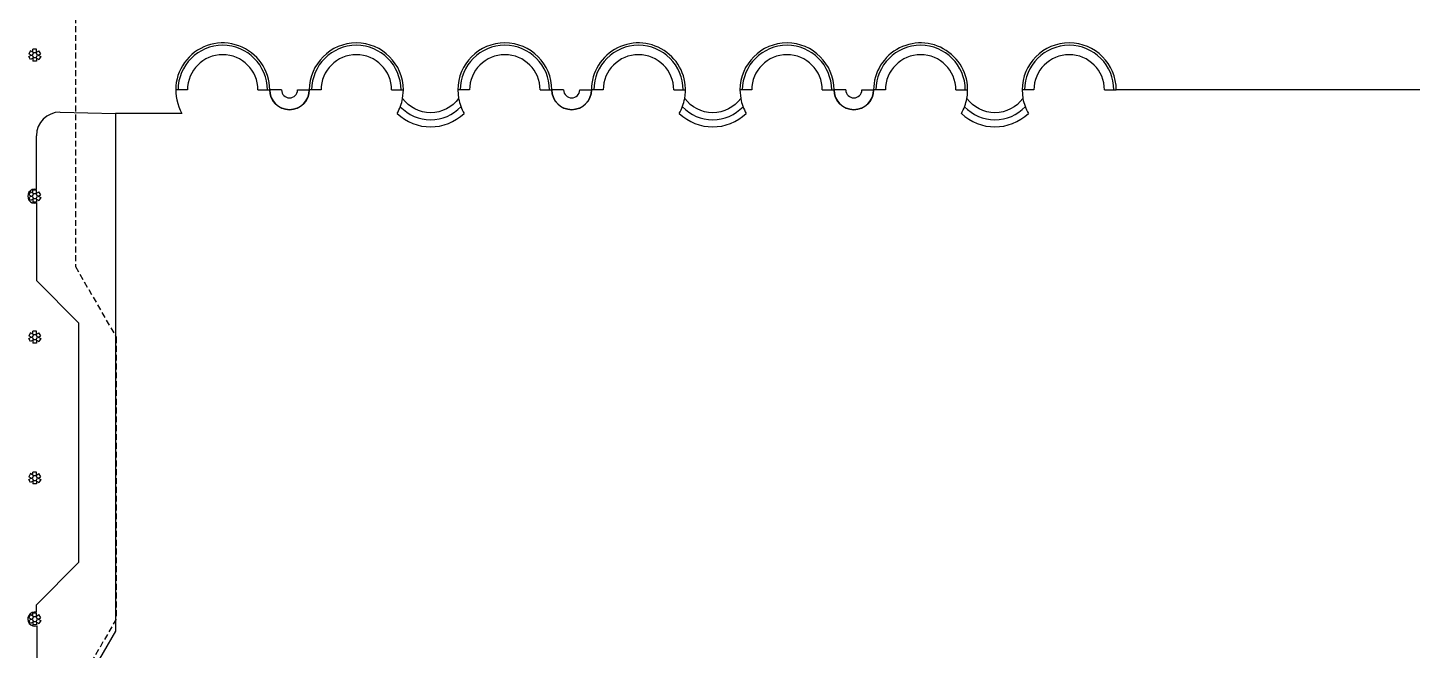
# Model space of a CAD drawing. Header units: millimetres. Extents: x 2801 to 3319, y 1187 to 1422.
# Drawn here: x 3040.8 to 3099.7, y 1283.6 to 1310.1 of the extents above; entities that cross this region are included whole.
import ezdxf

# ---------------------------------------------------------------- set-up
doc = ezdxf.new("R2010")
doc.units = ezdxf.units.MM
doc.linetypes.add('HIDDEN', pattern=[0.375, 0.25, -0.125])
for name, color, linetype in [('ar-banco-v', 1, 'Continuous'), ('AR-ESTMA-C', 3, 'Continuous'), ('AR-PIS', 1, 'Continuous'), ('AR-PISO', 1, 'Continuous'), ('AR-PISO-V', 1, 'Continuous'), ('AR-PROJ', 1, 'HIDDEN')]:
    doc.layers.add(name, color=color, linetype=linetype)

# ---------------------------------------------------------------- blocks, each defined once
blk = doc.blocks.new('pilar15')
at = {"layer": 'AR-ESTMA-C'}
for p, q in [((-0.179, 0.19), (-0.254, 0.06)), ((-0.15, 0), (-0.254, 0.06)), ((-0.254, -0.06), (-0.15, 0)), ((-0.075, 0.13), (-0.179, 0.19)), ((-0.15, 0), (-0.115, 0)), ((0.075, 0.25), (-0.075, 0.25)), ((-0.075, 0.13), (-0.075, 0.25)), ((-0.075, 0.13), (-0.058, 0.1)), ((0.075, 0.13), (0.058, 0.1)), ((0.075, 0.13), (0.075, 0.25)), ((0.075, 0.13), (0.179, 0.19)), ((0.15, 0), (0.115, 0)), ((0.15, 0), (0.254, 0.06)), ((0.15, 0), (0.254, -0.06)), ((0.254, 0.06), (0.179, 0.19)), ((-0.179, -0.19), (-0.254, -0.06)), ((-0.075, -0.13), (-0.179, -0.19)), ((-0.075, -0.13), (-0.058, -0.1)), ((-0.075, -0.13), (-0.075, -0.25)), ((0.075, -0.25), (-0.075, -0.25)), ((0.075, -0.13), (0.058, -0.1)), ((0.075, -0.13), (0.179, -0.19)), ((0.075, -0.13), (0.075, -0.25)), ((0.254, -0.06), (0.179, -0.19))]:
    blk.add_line(p, q, dxfattribs=at)
blk.add_lwpolyline([(0.058, 0.1), (-0.058, 0.1), (-0.115, 0), (-0.058, -0.1), (0.058, -0.1), (0.115, 0)], close=True, dxfattribs=at)

msp = doc.modelspace()

# ---------------------------------------------------------------- linework, layer by layer
at = {"layer": 'ar-banco-v'}
for p, q in [((3047.558, 1307.45), (3047.058, 1307.45)), ((3047.558, 1307.45), (3047.158, 1307.45)), ((3050.558, 1307.45), (3050.958, 1307.45)), ((3050.958, 1307.45), (3051.058, 1307.45)), ((3051.558, 1307.45), (3051.058, 1307.45)), ((3051.558, 1307.45), (3051.058, 1307.45)), ((3052.241, 1307.45), (3052.741, 1307.45)), ((3053.241, 1307.45), (3052.741, 1307.45)), ((3056.241, 1307.45), (3056.641, 1307.45)), ((3056.641, 1307.45), (3056.741, 1307.45)), ((3059.558, 1307.45), (3059.058, 1307.45)), ((3059.558, 1307.45), (3059.158, 1307.45)), ((3062.558, 1307.45), (3062.958, 1307.45)), ((3062.958, 1307.45), (3063.058, 1307.45)), ((3063.558, 1307.45), (3063.058, 1307.45)), ((3063.558, 1307.45), (3063.058, 1307.45)), ((3064.241, 1307.45), (3064.741, 1307.45)), ((3065.241, 1307.45), (3064.741, 1307.45)), ((3065.241, 1307.45), (3064.841, 1307.45)), ((3068.241, 1307.45), (3068.641, 1307.45)), ((3068.641, 1307.45), (3068.741, 1307.45)), ((3071.558, 1307.45), (3071.058, 1307.45)), ((3071.558, 1307.45), (3071.158, 1307.45)), ((3074.558, 1307.45), (3074.958, 1307.45)), ((3074.958, 1307.45), (3075.058, 1307.45)), ((3075.558, 1307.45), (3075.058, 1307.45)), ((3075.558, 1307.45), (3075.058, 1307.45)), ((3076.241, 1307.45), (3076.741, 1307.45)), ((3077.241, 1307.45), (3076.741, 1307.45)), ((3077.241, 1307.45), (3076.841, 1307.45)), ((3080.241, 1307.45), (3080.641, 1307.45)), ((3080.641, 1307.45), (3080.741, 1307.45)), ((3083.561, 1307.449), (3083.061, 1307.449)), ((3083.561, 1307.449), (3083.161, 1307.449)), ((3086.561, 1307.45), (3086.961, 1307.45)), ((3086.961, 1307.45), (3087.063, 1307.45))]:
    msp.add_line(p, q, dxfattribs=at)
for centre, radius, start, end in [((3049.058, 1307.45), 1.9, 0, 180), ((3054.741, 1307.45), 1.9, 0, 180), ((3061.058, 1307.45), 1.9, 0, 180), ((3066.741, 1307.45), 1.9, 0, 180), ((3073.058, 1307.45), 1.9, 0, 180), ((3078.741, 1307.45), 1.9, 0, 180), ((3085.061, 1307.449), 1.9, 0.0329, 180), ((3049.058, 1307.45), 1.5, 0, 180), ((3054.741, 1307.45), 1.5, 0, 180), ((3061.058, 1307.45), 1.5, 0, 180), ((3066.741, 1307.45), 1.5, 0, 180), ((3073.058, 1307.45), 1.5, 0, 180), ((3078.741, 1307.45), 1.5, 0, 180), ((3085.061, 1307.449), 1.5, 0.04168, 180), ((3051.9, 1307.45), 0.841, 180, 0), ((3051.9, 1307.45), 0.341, 180, 0), ((3063.9, 1307.45), 0.841, 180, 0), ((3063.9, 1307.45), 0.341, 180, 0), ((3075.9, 1307.45), 0.841, 180, 0), ((3075.9, 1307.45), 0.341, 180, 0)]:
    msp.add_arc(centre, radius, start, end, dxfattribs=at)
at = {"layer": 'AR-PIS'}
msp.add_line((3042.15, 1306.504), (3044.496, 1306.45), dxfattribs=at)
msp.add_lwpolyline([(3111.517, 1282.491), (3111.517, 1305.45, 0.414214), (3109.517, 1307.45), (3087.063, 1307.45, 0.999727), (3083.059, 1307.449), (3083.091, 1307.09, -0.513087), (3080.709, 1307.09, 1.094888), (3076.741, 1307.45, -1), (3075.058, 1307.45, 1), (3071.058, 1307.45), (3071.091, 1307.09, -0.513087), (3068.709, 1307.09, 1.094888), (3064.741, 1307.45, -1), (3063.058, 1307.45, 1), (3059.058, 1307.45), (3059.091, 1307.09, -0.513087), (3056.709, 1307.09), (3056.741, 1307.45, 1), (3052.741, 1307.45, -1), (3051.058, 1307.45, 1.303225), (3047.326, 1306.45), (3044.496, 1306.45), (3044.496, 1284.417), (3042.922, 1281.69)], format="xyb", dxfattribs=at)
at = {"layer": 'AR-PISO'}
for centre, radius, start, end in [((3054.741, 1307.45), 2, 330, 349.62623), ((3061.058, 1307.45), 2, 190.37377, 210), ((3066.741, 1307.45), 2, 330, 349.62623), ((3073.058, 1307.45), 2, 190.37377, 210), ((3078.741, 1307.45), 2, 330, 349.62623), ((3085.058, 1307.45), 2, 190.37377, 210), ((3057.9, 1307.945), 2.066, 226.34557, 313.65443), ((3057.9, 1307.945), 1.766, 223.10956, 316.89044), ((3069.9, 1307.945), 2.066, 226.34557, 313.65443), ((3069.9, 1307.945), 1.766, 223.10956, 316.89044), ((3081.9, 1307.945), 2.066, 226.34557, 313.65443), ((3081.9, 1307.945), 1.766, 223.10956, 316.89044)]:
    msp.add_arc(centre, radius, start, end, dxfattribs=at)
at = {"layer": 'AR-PISO-V'}
for p, q in [((3041.131, 1303.22), (3041.131, 1305.504)), ((3041.131, 1302.639), (3041.131, 1299.337)), ((3041.131, 1299.337), (3042.931, 1297.537)), ((3042.931, 1297.537), (3042.931, 1287.337)), ((3041.131, 1285.537), (3042.931, 1287.337)), ((3041.131, 1285.221), (3041.131, 1285.537)), ((3041.163, 1279.21), (3041.163, 1284.646))]:
    msp.add_line(p, q, dxfattribs=at)
for centre, radius, start, end in [((3042.131, 1305.504), 1, 90, 180), ((3041.063, 1302.929), 0.298, 76.83149, 283.1685), ((3041.063, 1284.929), 0.3, 76.91029, 289.47122)]:
    msp.add_arc(centre, radius, start, end, dxfattribs=at)
at = {"layer": 'AR-PROJ'}
for p, q in [((3042.795, 1323.287), (3042.795, 1299.929)), ((3042.795, 1299.929), (3044.527, 1296.929)), ((3044.527, 1296.929), (3044.527, 1284.929)), ((3044.527, 1284.929), (3042.795, 1281.929))]:
    msp.add_line(p, q, dxfattribs=at)

# ---------------------------------------------------------------- block references
at = {"layer": 'AR-ESTMA-C', "ltscale": 0.25}
for p in [(3041.063, 1308.929), (3041.063, 1302.929), (3041.063, 1296.929), (3041.063, 1290.929), (3041.063, 1284.929)]:
    msp.add_blockref('pilar15', p, dxfattribs=at)

doc.saveas('drawing.dxf')
